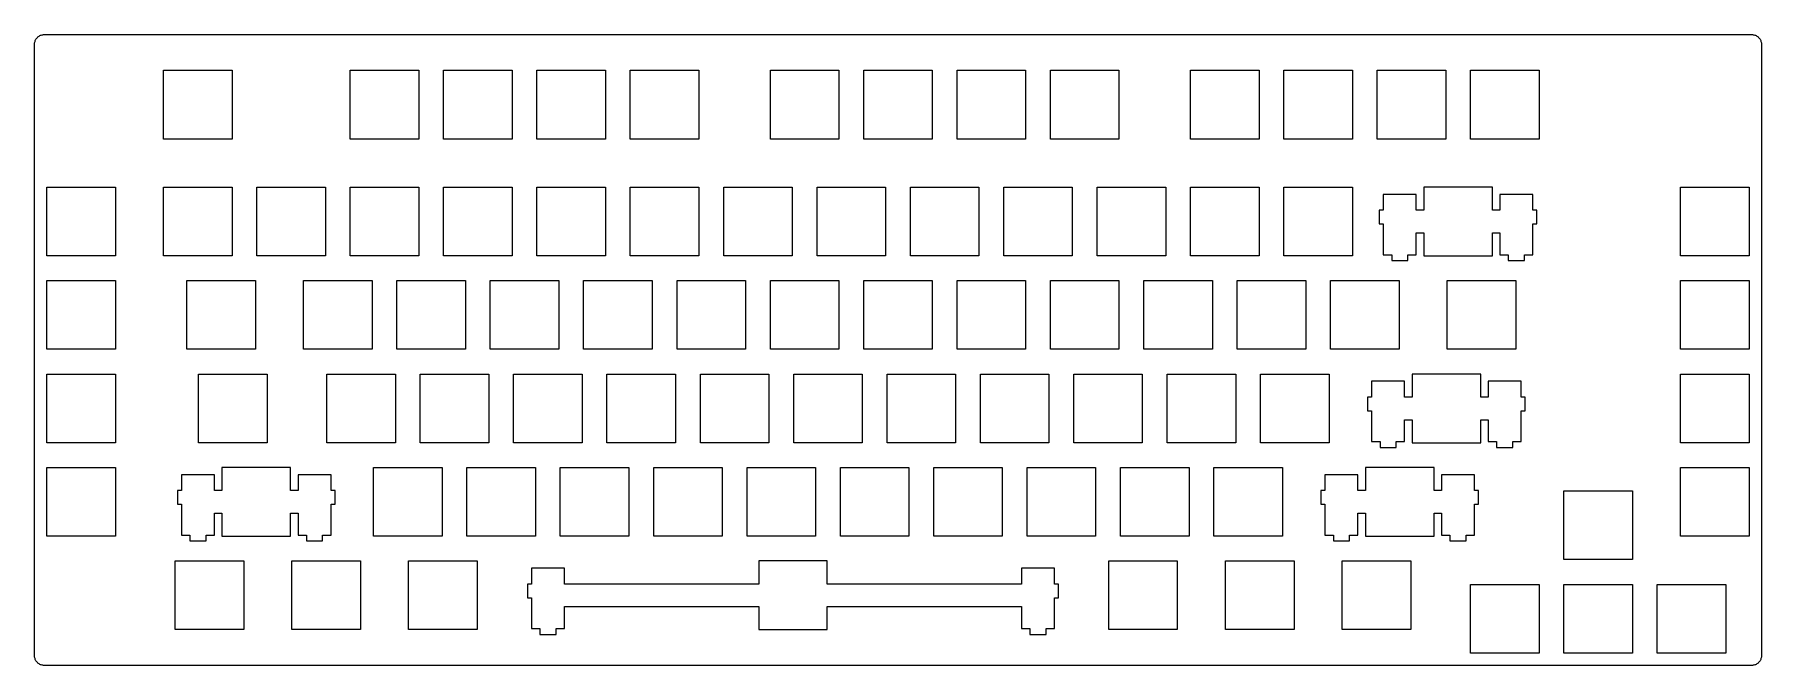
# Model space of a CAD drawing. Extents: x 0 to 353, y 0 to 129.
import ezdxf

# ---------------------------------------------------------------- set-up
doc = ezdxf.new("R2010")
doc.units = 0
doc.layers.get('0').update_dxf_attribs({"linetype": 'CONTINUOUS'})

msp = doc.modelspace()

# ---------------------------------------------------------------- linework, layer by layer
at = {"color": 0}
for p, q in [((0.095085, 127.021), (0.101975, 127.178)), ((0.095085, 2.43362), (0.095085, 127.021)), ((0.101975, 127.178), (0.119889, 127.335)), ((0.119889, 127.335), (0.150206, 127.488)), ((0.150206, 127.488), (0.192925, 127.641)), ((0.192925, 127.641), (0.248047, 127.787)), ((0.248047, 127.787), (0.312815, 127.929)), ((0.312815, 127.929), (0.389985, 128.066)), ((0.389985, 128.066), (0.4768, 128.198)), ((0.4768, 128.198), (0.574643, 128.32)), ((0.574643, 128.32), (0.680752, 128.436)), ((0.680752, 128.436), (0.796505, 128.542)), ((0.796505, 128.542), (0.919152, 128.64)), ((0.919152, 128.64), (1.05006, 128.727)), ((1.05006, 128.727), (1.18787, 128.804)), ((1.18787, 128.804), (1.32981, 128.869)), ((1.32981, 128.869), (1.47588, 128.924)), ((1.47588, 128.924), (1.62884, 128.966)), ((1.62884, 128.966), (1.7818, 128.997)), ((1.7818, 128.997), (1.9389, 129.015)), ((1.9389, 129.015), (2.096, 129.021)), ((2.096, 129.021), (350.522, 129.021)), ((350.522, 129.021), (350.678, 129.015)), ((350.678, 129.015), (350.833, 128.997)), ((350.833, 128.997), (350.988, 128.966)), ((350.988, 128.966), (351.139, 128.924)), ((351.139, 128.924), (351.287, 128.869)), ((351.287, 128.869), (351.429, 128.804)), ((351.429, 128.804), (351.565, 128.727)), ((351.565, 128.727), (351.696, 128.64)), ((351.696, 128.64), (351.82, 128.542)), ((351.82, 128.542), (351.936, 128.436)), ((351.936, 128.436), (352.042, 128.32)), ((352.042, 128.32), (352.14, 128.198)), ((352.14, 128.198), (352.227, 128.066)), ((352.227, 128.066), (352.304, 127.929)), ((352.304, 127.929), (352.369, 127.787)), ((352.369, 127.787), (352.424, 127.641)), ((352.424, 127.641), (352.465, 127.488)), ((352.465, 127.488), (352.497, 127.335)), ((352.497, 127.335), (352.515, 127.178)), ((352.515, 127.178), (352.521, 127.021)), ((352.521, 127.021), (352.521, 2.43362)), ((26.4322, 121.734), (40.4329, 121.734)), ((26.4322, 107.734), (26.4322, 121.734)), ((40.4329, 121.734), (40.4329, 107.734)), ((64.5322, 121.734), (78.5329, 121.734)), ((64.5322, 107.734), (64.5322, 121.734)), ((78.5329, 121.734), (78.5329, 107.734)), ((83.5822, 121.734), (97.5829, 121.734)), ((83.5822, 107.734), (83.5822, 121.734)), ((97.5829, 121.734), (97.5829, 107.734)), ((102.632, 121.734), (116.633, 121.734)), ((102.632, 107.734), (102.632, 121.734)), ((116.633, 121.734), (116.633, 107.734)), ((121.682, 121.734), (135.683, 121.734)), ((121.682, 107.734), (121.682, 121.734)), ((135.683, 121.734), (135.683, 107.734)), ((150.257, 121.734), (164.258, 121.734)), ((150.257, 107.734), (150.257, 121.734)), ((164.258, 121.734), (164.258, 107.734)), ((169.307, 121.734), (183.308, 121.734)), ((169.307, 107.734), (169.307, 121.734)), ((183.308, 121.734), (183.308, 107.734)), ((188.357, 121.734), (202.358, 121.734)), ((188.357, 107.734), (188.357, 121.734)), ((202.358, 121.734), (202.358, 107.734)), ((207.407, 121.734), (221.408, 121.734)), ((207.407, 107.734), (207.407, 121.734)), ((221.408, 121.734), (221.408, 107.734)), ((235.982, 121.734), (249.983, 121.734)), ((235.982, 107.734), (235.982, 121.734)), ((249.983, 121.734), (249.983, 107.734)), ((255.032, 121.734), (269.033, 121.734)), ((255.032, 107.734), (255.032, 121.734)), ((269.033, 121.734), (269.033, 107.734)), ((274.082, 121.734), (288.083, 121.734)), ((274.082, 107.734), (274.082, 121.734)), ((288.083, 121.734), (288.083, 107.734)), ((293.132, 121.734), (307.133, 121.734)), ((293.132, 107.734), (293.132, 121.734)), ((307.133, 121.734), (307.133, 107.734)), ((40.4329, 107.734), (26.4322, 107.734)), ((78.5329, 107.734), (64.5322, 107.734)), ((97.5829, 107.734), (83.5822, 107.734)), ((116.633, 107.734), (102.632, 107.734)), ((135.683, 107.734), (121.682, 107.734)), ((164.258, 107.734), (150.257, 107.734)), ((183.308, 107.734), (169.307, 107.734)), ((202.358, 107.734), (188.357, 107.734)), ((221.408, 107.734), (207.407, 107.734)), ((249.983, 107.734), (235.982, 107.734)), ((269.033, 107.734), (255.032, 107.734)), ((288.083, 107.734), (274.082, 107.734)), ((307.133, 107.734), (293.132, 107.734)), ((2.62103, 97.9205), (16.6205, 97.9205)), ((2.62103, 83.9212), (2.62103, 97.9205)), ((16.6205, 97.9205), (16.6205, 83.9212)), ((26.4322, 97.9205), (40.4329, 97.9205)), ((26.4322, 83.9212), (26.4322, 97.9205)), ((40.4329, 97.9205), (40.4329, 83.9212)), ((45.4822, 97.9205), (59.4829, 97.9205)), ((45.4822, 83.9212), (45.4822, 97.9205)), ((59.4829, 97.9205), (59.4829, 83.9212)), ((64.5322, 97.9205), (78.5329, 97.9205)), ((64.5322, 83.9212), (64.5322, 97.9205)), ((78.5329, 97.9205), (78.5329, 83.9212)), ((83.5822, 97.9205), (97.5829, 97.9205)), ((83.5822, 83.9212), (83.5822, 97.9205)), ((97.5829, 97.9205), (97.5829, 83.9212)), ((102.632, 97.9205), (116.633, 97.9205)), ((102.632, 83.9212), (102.632, 97.9205)), ((116.633, 97.9205), (116.633, 83.9212)), ((121.682, 97.9205), (135.683, 97.9205)), ((121.682, 83.9212), (121.682, 97.9205)), ((135.683, 97.9205), (135.683, 83.9212)), ((140.732, 97.9205), (154.733, 97.9205)), ((140.732, 83.9212), (140.732, 97.9205)), ((154.733, 97.9205), (154.733, 83.9212)), ((159.782, 97.9205), (173.783, 97.9205)), ((159.782, 83.9212), (159.782, 97.9205)), ((173.783, 97.9205), (173.783, 83.9212)), ((178.832, 97.9205), (192.833, 97.9205)), ((178.832, 83.9212), (178.832, 97.9205)), ((192.833, 97.9205), (192.833, 83.9212)), ((197.882, 97.9205), (211.883, 97.9205)), ((197.882, 83.9212), (197.882, 97.9205)), ((211.883, 97.9205), (211.883, 83.9212)), ((216.932, 97.9205), (230.933, 97.9205)), ((216.932, 83.9212), (216.932, 97.9205)), ((230.933, 97.9205), (230.933, 83.9212)), ((235.982, 97.9205), (249.983, 97.9205)), ((235.982, 83.9212), (235.982, 97.9205)), ((249.983, 97.9205), (249.983, 83.9212)), ((255.032, 97.9205), (269.033, 97.9205)), ((255.032, 83.9212), (255.032, 97.9205)), ((269.033, 97.9205), (269.033, 83.9212)), ((282.083, 96.4516), (275.332, 96.4516)), ((275.332, 96.4516), (275.332, 93.2215)), ((282.083, 93.2215), (282.083, 96.4516)), ((283.607, 97.9205), (283.607, 93.2215)), ((297.608, 97.9205), (283.607, 97.9205)), ((297.608, 93.2215), (297.608, 97.9205)), ((305.883, 96.4516), (299.132, 96.4516)), ((299.132, 96.4516), (299.132, 93.2215)), ((305.883, 93.2215), (305.883, 96.4516)), ((335.996, 97.9205), (349.995, 97.9205)), ((335.996, 83.9212), (335.996, 97.9205)), ((349.995, 97.9205), (349.995, 83.9212)), ((275.332, 93.2215), (274.508, 93.2215)), ((274.508, 93.2215), (274.508, 90.4215)), ((283.607, 93.2215), (282.083, 93.2215)), ((299.132, 93.2215), (297.608, 93.2215)), ((306.707, 93.2215), (305.883, 93.2215)), ((306.707, 90.4215), (306.707, 93.2215)), ((274.508, 90.4215), (275.332, 90.4215)), ((275.332, 90.4215), (275.332, 84.1513)), ((282.083, 84.1513), (282.083, 88.6217)), ((282.083, 88.6217), (283.607, 88.6217)), ((283.607, 88.6217), (283.607, 83.9212)), ((297.608, 83.9212), (297.608, 88.6217)), ((297.608, 88.6217), (299.132, 88.6217)), ((299.132, 88.6217), (299.132, 84.1513)), ((305.883, 84.1513), (305.883, 90.4215)), ((305.883, 90.4215), (306.707, 90.4215)), ((16.6205, 83.9212), (2.62103, 83.9212)), ((40.4329, 83.9212), (26.4322, 83.9212)), ((59.4829, 83.9212), (45.4822, 83.9212)), ((78.5329, 83.9212), (64.5322, 83.9212)), ((97.5829, 83.9212), (83.5822, 83.9212)), ((116.633, 83.9212), (102.632, 83.9212)), ((135.683, 83.9212), (121.682, 83.9212)), ((154.733, 83.9212), (140.732, 83.9212)), ((173.783, 83.9212), (159.782, 83.9212)), ((192.833, 83.9212), (178.832, 83.9212)), ((211.883, 83.9212), (197.882, 83.9212)), ((230.933, 83.9212), (216.932, 83.9212)), ((249.983, 83.9212), (235.982, 83.9212)), ((269.033, 83.9212), (255.032, 83.9212)), ((275.332, 84.1513), (277.057, 84.1513)), ((277.057, 84.1513), (277.057, 82.9511)), ((277.057, 82.9511), (280.358, 82.9511)), ((280.358, 82.9511), (280.358, 84.1513)), ((280.358, 84.1513), (282.083, 84.1513)), ((283.607, 83.9212), (297.608, 83.9212)), ((299.132, 84.1513), (300.857, 84.1513)), ((300.857, 84.1513), (300.857, 82.9511)), ((300.857, 82.9511), (304.158, 82.9511)), ((304.158, 82.9511), (304.158, 84.1513)), ((304.158, 84.1513), (305.883, 84.1513)), ((349.995, 83.9212), (335.996, 83.9212)), ((2.62103, 78.8705), (16.6205, 78.8705)), ((2.62103, 64.8712), (2.62103, 78.8705)), ((16.6205, 78.8705), (16.6205, 64.8712)), ((31.196, 78.8705), (45.1954, 78.8705)), ((31.196, 64.8712), (31.196, 78.8705)), ((45.1954, 78.8705), (45.1954, 64.8712)), ((55.0072, 78.8705), (69.0079, 78.8705)), ((55.0072, 64.8712), (55.0072, 78.8705)), ((69.0079, 78.8705), (69.0079, 64.8712)), ((74.0572, 78.8705), (88.0579, 78.8705)), ((74.0572, 64.8712), (74.0572, 78.8705)), ((88.0579, 78.8705), (88.0579, 64.8712)), ((93.1072, 78.8705), (107.108, 78.8705)), ((93.1072, 64.8712), (93.1072, 78.8705)), ((107.108, 78.8705), (107.108, 64.8712)), ((112.157, 78.8705), (126.158, 78.8705)), ((112.157, 64.8712), (112.157, 78.8705)), ((126.158, 78.8705), (126.158, 64.8712)), ((131.207, 78.8705), (145.208, 78.8705)), ((131.207, 64.8712), (131.207, 78.8705)), ((145.208, 78.8705), (145.208, 64.8712)), ((150.257, 78.8705), (164.258, 78.8705)), ((150.257, 64.8712), (150.257, 78.8705)), ((164.258, 78.8705), (164.258, 64.8712)), ((169.307, 78.8705), (183.308, 78.8705)), ((169.307, 64.8712), (169.307, 78.8705)), ((183.308, 78.8705), (183.308, 64.8712)), ((188.357, 78.8705), (202.358, 78.8705)), ((188.357, 64.8712), (188.357, 78.8705)), ((202.358, 78.8705), (202.358, 64.8712)), ((207.407, 78.8705), (221.408, 78.8705)), ((207.407, 64.8712), (207.407, 78.8705)), ((221.408, 78.8705), (221.408, 64.8712)), ((226.457, 78.8705), (240.458, 78.8705)), ((226.457, 64.8712), (226.457, 78.8705)), ((240.458, 78.8705), (240.458, 64.8712)), ((245.507, 78.8705), (259.508, 78.8705)), ((245.507, 64.8712), (245.507, 78.8705)), ((259.508, 78.8705), (259.508, 64.8712)), ((264.557, 78.8705), (278.558, 78.8705)), ((264.557, 64.8712), (264.557, 78.8705)), ((278.558, 78.8705), (278.558, 64.8712)), ((288.371, 78.8705), (302.37, 78.8705)), ((288.371, 64.8712), (288.371, 78.8705)), ((302.37, 78.8705), (302.37, 64.8712)), ((335.996, 78.8705), (349.995, 78.8705)), ((335.996, 64.8712), (335.996, 78.8705)), ((349.995, 78.8705), (349.995, 64.8712)), ((16.6205, 64.8712), (2.62103, 64.8712)), ((45.1954, 64.8712), (31.196, 64.8712)), ((69.0079, 64.8712), (55.0072, 64.8712)), ((88.0579, 64.8712), (74.0572, 64.8712)), ((107.108, 64.8712), (93.1072, 64.8712)), ((126.158, 64.8712), (112.157, 64.8712)), ((145.208, 64.8712), (131.207, 64.8712)), ((164.258, 64.8712), (150.257, 64.8712)), ((183.308, 64.8712), (169.307, 64.8712)), ((202.358, 64.8712), (188.357, 64.8712)), ((221.408, 64.8712), (207.407, 64.8712)), ((240.458, 64.8712), (226.457, 64.8712)), ((259.508, 64.8712), (245.507, 64.8712)), ((278.558, 64.8712), (264.557, 64.8712)), ((302.37, 64.8712), (288.371, 64.8712)), ((349.995, 64.8712), (335.996, 64.8712)), ((2.62103, 59.8205), (16.6205, 59.8205)), ((2.62103, 45.8212), (2.62103, 59.8205)), ((16.6205, 59.8205), (16.6205, 45.8212)), ((33.5759, 59.8205), (47.5767, 59.8205)), ((33.5759, 45.8212), (33.5759, 59.8205)), ((47.5767, 59.8205), (47.5767, 45.8212)), ((59.7711, 59.8205), (73.7704, 59.8205)), ((59.7711, 45.8212), (59.7711, 59.8205)), ((73.7704, 59.8205), (73.7704, 45.8212)), ((78.8211, 59.8205), (92.8204, 59.8205)), ((78.8211, 45.8212), (78.8211, 59.8205)), ((92.8204, 59.8205), (92.8204, 45.8212)), ((97.8711, 59.8205), (111.87, 59.8205)), ((97.8711, 45.8212), (97.8711, 59.8205)), ((111.87, 59.8205), (111.87, 45.8212)), ((116.921, 59.8205), (130.92, 59.8205)), ((116.921, 45.8212), (116.921, 59.8205)), ((130.92, 59.8205), (130.92, 45.8212)), ((135.971, 59.8205), (149.97, 59.8205)), ((135.971, 45.8212), (135.971, 59.8205)), ((149.97, 59.8205), (149.97, 45.8212)), ((155.021, 59.8205), (169.02, 59.8205)), ((155.021, 45.8212), (155.021, 59.8205)), ((169.02, 59.8205), (169.02, 45.8212)), ((174.071, 59.8205), (188.07, 59.8205)), ((174.071, 45.8212), (174.071, 59.8205)), ((188.07, 59.8205), (188.07, 45.8212)), ((193.121, 59.8205), (207.12, 59.8205)), ((193.121, 45.8212), (193.121, 59.8205)), ((207.12, 59.8205), (207.12, 45.8212)), ((212.171, 59.8205), (226.17, 59.8205)), ((212.171, 45.8212), (212.171, 59.8205)), ((226.17, 59.8205), (226.17, 45.8212)), ((231.221, 59.8205), (245.22, 59.8205)), ((231.221, 45.8212), (231.221, 59.8205)), ((245.22, 59.8205), (245.22, 45.8212)), ((250.271, 59.8205), (264.27, 59.8205)), ((250.271, 45.8212), (250.271, 59.8205)), ((264.27, 59.8205), (264.27, 45.8212)), ((279.702, 58.3516), (272.952, 58.3516)), ((272.952, 58.3516), (272.952, 55.1215)), ((279.702, 55.1215), (279.702, 58.3516)), ((281.226, 59.8205), (281.226, 55.1215)), ((295.227, 59.8205), (281.226, 59.8205)), ((295.227, 55.1215), (295.227, 59.8205)), ((303.502, 58.3516), (296.751, 58.3516)), ((296.751, 58.3516), (296.751, 55.1215)), ((303.502, 55.1215), (303.502, 58.3516)), ((335.996, 59.8205), (349.995, 59.8205)), ((335.996, 45.8212), (335.996, 59.8205)), ((349.995, 59.8205), (349.995, 45.8212)), ((272.952, 55.1215), (272.127, 55.1215)), ((272.127, 55.1215), (272.127, 52.3215)), ((281.226, 55.1215), (279.702, 55.1215)), ((296.751, 55.1215), (295.227, 55.1215)), ((304.326, 55.1215), (303.502, 55.1215)), ((304.326, 52.3215), (304.326, 55.1215)), ((272.127, 52.3215), (272.952, 52.3215)), ((272.952, 52.3215), (272.952, 46.0513)), ((279.702, 46.0513), (279.702, 50.5217)), ((279.702, 50.5217), (281.226, 50.5217)), ((281.226, 50.5217), (281.226, 45.8212)), ((295.227, 45.8212), (295.227, 50.5217)), ((295.227, 50.5217), (296.751, 50.5217)), ((296.751, 50.5217), (296.751, 46.0513)), ((303.502, 46.0513), (303.502, 52.3215)), ((303.502, 52.3215), (304.326, 52.3215)), ((16.6205, 45.8212), (2.62103, 45.8212)), ((47.5767, 45.8212), (33.5759, 45.8212)), ((73.7704, 45.8212), (59.7711, 45.8212)), ((92.8204, 45.8212), (78.8211, 45.8212)), ((111.87, 45.8212), (97.8711, 45.8212)), ((130.92, 45.8212), (116.921, 45.8212)), ((149.97, 45.8212), (135.971, 45.8212)), ((169.02, 45.8212), (155.021, 45.8212)), ((188.07, 45.8212), (174.071, 45.8212)), ((207.12, 45.8212), (193.121, 45.8212)), ((226.17, 45.8212), (212.171, 45.8212)), ((245.22, 45.8212), (231.221, 45.8212)), ((264.27, 45.8212), (250.271, 45.8212)), ((272.952, 46.0513), (274.676, 46.0513)), ((274.676, 46.0513), (274.676, 44.8511)), ((277.977, 44.8511), (277.977, 46.0513)), ((277.977, 46.0513), (279.702, 46.0513)), ((281.226, 45.8212), (295.227, 45.8212)), ((296.751, 46.0513), (298.476, 46.0513)), ((298.476, 46.0513), (298.476, 44.8511)), ((301.777, 44.8511), (301.777, 46.0513)), ((301.777, 46.0513), (303.502, 46.0513)), ((349.995, 45.8212), (335.996, 45.8212)), ((274.676, 44.8511), (277.977, 44.8511)), ((298.476, 44.8511), (301.777, 44.8511)), ((2.62103, 40.7705), (16.6205, 40.7705)), ((2.62103, 26.7711), (2.62103, 40.7705)), ((16.6205, 40.7705), (16.6205, 26.7711)), ((36.8131, 39.3016), (30.0633, 39.3016)), ((30.0633, 39.3016), (30.0633, 36.0715)), ((36.8131, 36.0715), (36.8131, 39.3016)), ((38.3385, 40.7705), (38.3385, 36.0715)), ((52.3378, 40.7705), (38.3385, 40.7705)), ((52.3378, 36.0715), (52.3378, 40.7705)), ((60.6129, 39.3016), (53.8635, 39.3016)), ((53.8635, 39.3016), (53.8635, 36.0715)), ((60.6129, 36.0715), (60.6129, 39.3016)), ((69.2961, 40.7705), (83.2954, 40.7705)), ((69.2961, 26.7711), (69.2961, 40.7705)), ((83.2954, 40.7705), (83.2954, 26.7711)), ((88.3461, 40.7705), (102.345, 40.7705)), ((88.3461, 26.7711), (88.3461, 40.7705)), ((102.345, 40.7705), (102.345, 26.7711)), ((107.396, 40.7705), (121.395, 40.7705)), ((107.396, 26.7711), (107.396, 40.7705)), ((121.395, 40.7705), (121.395, 26.7711)), ((126.446, 40.7705), (140.445, 40.7705)), ((126.446, 26.7711), (126.446, 40.7705)), ((140.445, 40.7705), (140.445, 26.7711)), ((145.496, 40.7705), (159.495, 40.7705)), ((145.496, 26.7711), (145.496, 40.7705)), ((159.495, 40.7705), (159.495, 26.7711)), ((164.546, 40.7705), (178.545, 40.7705)), ((164.546, 26.7711), (164.546, 40.7705)), ((178.545, 40.7705), (178.545, 26.7711)), ((183.596, 40.7705), (197.595, 40.7705)), ((183.596, 26.7711), (183.596, 40.7705)), ((197.595, 40.7705), (197.595, 26.7711)), ((202.646, 40.7705), (216.645, 40.7705)), ((202.646, 26.7711), (202.646, 40.7705)), ((216.645, 40.7705), (216.645, 26.7711)), ((221.696, 40.7705), (235.695, 40.7705)), ((221.696, 26.7711), (221.696, 40.7705)), ((235.695, 40.7705), (235.695, 26.7711)), ((240.746, 40.7705), (254.744, 40.7705)), ((240.746, 26.7711), (240.746, 40.7705)), ((254.744, 40.7705), (254.744, 26.7711)), ((270.177, 39.3016), (263.427, 39.3016)), ((263.427, 39.3016), (263.427, 36.0715)), ((270.177, 36.0715), (270.177, 39.3016)), ((271.701, 40.7705), (271.701, 36.0715)), ((285.702, 40.7705), (271.701, 40.7705)), ((285.702, 36.0715), (285.702, 40.7705)), ((293.977, 39.3016), (287.226, 39.3016)), ((287.226, 39.3016), (287.226, 36.0715)), ((293.977, 36.0715), (293.977, 39.3016)), ((335.996, 40.7705), (349.995, 40.7705)), ((335.996, 26.7711), (335.996, 40.7705)), ((349.995, 40.7705), (349.995, 26.7711)), ((30.0633, 36.0715), (29.2378, 36.0715)), ((29.2378, 36.0715), (29.2378, 33.2714)), ((38.3385, 36.0715), (36.8131, 36.0715)), ((53.8635, 36.0715), (52.3378, 36.0715)), ((61.4384, 36.0715), (60.6129, 36.0715)), ((61.4384, 33.2714), (61.4384, 36.0715)), ((263.427, 36.0715), (262.602, 36.0715)), ((262.602, 36.0715), (262.602, 33.2714)), ((271.701, 36.0715), (270.177, 36.0715)), ((287.226, 36.0715), (285.702, 36.0715)), ((294.801, 36.0715), (293.977, 36.0715)), ((294.801, 33.2714), (294.801, 36.0715)), ((312.182, 36.0094), (326.183, 36.0094)), ((312.182, 22.0086), (312.182, 36.0094)), ((326.183, 36.0094), (326.183, 22.0086)), ((29.2378, 33.2714), (30.0633, 33.2714)), ((30.0633, 33.2714), (30.0633, 27.0013)), ((60.6129, 27.0013), (60.6129, 33.2714)), ((60.6129, 33.2714), (61.4384, 33.2714)), ((262.602, 33.2714), (263.427, 33.2714)), ((263.427, 33.2714), (263.427, 27.0013)), ((293.977, 27.0013), (293.977, 33.2714)), ((293.977, 33.2714), (294.801, 33.2714)), ((36.8131, 27.0013), (36.8131, 31.4716)), ((36.8131, 31.4716), (38.3385, 31.4716)), ((38.3385, 31.4716), (38.3385, 26.7711)), ((52.3378, 26.7711), (52.3378, 31.4716)), ((52.3378, 31.4716), (53.8635, 31.4716)), ((53.8635, 31.4716), (53.8635, 27.0013)), ((270.177, 27.0013), (270.177, 31.4716)), ((270.177, 31.4716), (271.701, 31.4716)), ((271.701, 31.4716), (271.701, 26.7711)), ((285.702, 26.7711), (285.702, 31.4716)), ((285.702, 31.4716), (287.226, 31.4716)), ((287.226, 31.4716), (287.226, 27.0013)), ((16.6205, 26.7711), (2.62103, 26.7711)), ((30.0633, 27.0013), (31.7886, 27.0013)), ((31.7886, 27.0013), (31.7886, 25.801)), ((31.7886, 25.801), (35.089, 25.801)), ((35.089, 25.801), (35.089, 27.0013)), ((35.089, 27.0013), (36.8131, 27.0013)), ((38.3385, 26.7711), (52.3378, 26.7711)), ((53.8635, 27.0013), (55.5886, 27.0013)), ((55.5886, 27.0013), (55.5886, 25.801)), ((55.5886, 25.801), (58.8892, 25.801)), ((58.8892, 25.801), (58.8892, 27.0013)), ((58.8892, 27.0013), (60.6129, 27.0013)), ((83.2954, 26.7711), (69.2961, 26.7711)), ((102.345, 26.7711), (88.3461, 26.7711)), ((121.395, 26.7711), (107.396, 26.7711)), ((140.445, 26.7711), (126.446, 26.7711)), ((159.495, 26.7711), (145.496, 26.7711)), ((178.545, 26.7711), (164.546, 26.7711)), ((197.595, 26.7711), (183.596, 26.7711)), ((216.645, 26.7711), (202.646, 26.7711)), ((235.695, 26.7711), (221.696, 26.7711)), ((254.744, 26.7711), (240.746, 26.7711)), ((263.427, 27.0013), (265.151, 27.0013)), ((265.151, 27.0013), (265.151, 25.801)), ((265.151, 25.801), (268.452, 25.801)), ((268.452, 25.801), (268.452, 27.0013)), ((268.452, 27.0013), (270.177, 27.0013)), ((271.701, 26.7711), (285.702, 26.7711)), ((287.226, 27.0013), (288.951, 27.0013)), ((288.951, 27.0013), (288.951, 25.801)), ((288.951, 25.801), (292.252, 25.801)), ((292.252, 25.801), (292.252, 27.0013)), ((292.252, 27.0013), (293.977, 27.0013)), ((349.995, 26.7711), (335.996, 26.7711)), ((28.8134, 21.7206), (42.8128, 21.7206)), ((28.8134, 7.72114), (28.8134, 21.7206)), ((42.8128, 21.7206), (42.8128, 7.72114)), ((52.626, 21.7206), (66.6267, 21.7206)), ((52.626, 7.72114), (52.626, 21.7206)), ((66.6267, 21.7206), (66.6267, 7.72114)), ((76.4385, 21.7206), (90.4378, 21.7206)), ((76.4385, 7.72114), (76.4385, 21.7206)), ((90.4378, 21.7206), (90.4378, 7.72114)), ((147.876, 21.7206), (147.876, 17.0215)), ((161.877, 21.7206), (147.876, 21.7206)), ((161.877, 17.0215), (161.877, 21.7206)), ((219.313, 21.7206), (233.313, 21.7206)), ((219.313, 7.72114), (219.313, 21.7206)), ((233.313, 21.7206), (233.313, 7.72114)), ((243.126, 21.7206), (257.127, 21.7206)), ((243.126, 7.72114), (243.126, 21.7206)), ((257.127, 21.7206), (257.127, 7.72114)), ((266.938, 21.7206), (280.938, 21.7206)), ((266.938, 7.72114), (266.938, 21.7206)), ((280.938, 21.7206), (280.938, 7.72114)), ((326.183, 22.0086), (312.182, 22.0086)), ((108.252, 20.2517), (101.502, 20.2517)), ((101.502, 20.2517), (101.502, 17.0215)), ((108.252, 17.0215), (108.252, 20.2517)), ((208.252, 20.2517), (201.501, 20.2517)), ((201.501, 20.2517), (201.501, 17.0215)), ((208.252, 17.0215), (208.252, 20.2517)), ((101.502, 17.0215), (100.677, 17.0215)), ((100.677, 17.0215), (100.677, 14.2214)), ((100.677, 14.2214), (101.502, 14.2214)), ((101.502, 14.2214), (101.502, 7.95129)), ((147.876, 17.0215), (108.252, 17.0215)), ((201.501, 17.0215), (161.877, 17.0215)), ((209.076, 17.0215), (208.252, 17.0215)), ((208.252, 7.95129), (208.252, 14.2214)), ((208.252, 14.2214), (209.076, 14.2214)), ((209.076, 14.2214), (209.076, 17.0215)), ((293.132, 16.9595), (307.133, 16.9595)), ((293.132, 2.95865), (293.132, 16.9595)), ((307.133, 16.9595), (307.133, 2.95865)), ((312.182, 16.9595), (326.183, 16.9595)), ((312.182, 2.95865), (312.182, 16.9595)), ((326.183, 16.9595), (326.183, 2.95865)), ((331.232, 16.9595), (345.233, 16.9595)), ((331.232, 2.95865), (331.232, 16.9595)), ((345.233, 16.9595), (345.233, 2.95865)), ((108.252, 7.95129), (108.252, 12.4216)), ((108.252, 12.4216), (147.876, 12.4216)), ((147.876, 12.4216), (147.876, 7.72114)), ((161.877, 7.72114), (161.877, 12.4216)), ((161.877, 12.4216), (201.501, 12.4216)), ((201.501, 12.4216), (201.501, 7.95129)), ((42.8128, 7.72114), (28.8134, 7.72114)), ((66.6267, 7.72114), (52.626, 7.72114)), ((90.4378, 7.72114), (76.4385, 7.72114)), ((101.502, 7.95129), (103.226, 7.95129)), ((103.226, 7.95129), (103.226, 6.751)), ((106.527, 6.751), (106.527, 7.95129)), ((106.527, 7.95129), (108.252, 7.95129)), ((147.876, 7.72114), (161.877, 7.72114)), ((201.501, 7.95129), (203.226, 7.95129)), ((203.226, 7.95129), (203.226, 6.751)), ((206.527, 6.751), (206.527, 7.95129)), ((206.527, 7.95129), (208.252, 7.95129)), ((233.313, 7.72114), (219.313, 7.72114)), ((257.127, 7.72114), (243.126, 7.72114)), ((280.938, 7.72114), (266.938, 7.72114)), ((103.226, 6.751), (106.527, 6.751)), ((203.226, 6.751), (206.527, 6.751)), ((0.101975, 2.27652), (0.095085, 2.43362)), ((0.119889, 2.1208), (0.101975, 2.27652)), ((0.150206, 1.96646), (0.119889, 2.1208)), ((0.192925, 1.81488), (0.150206, 1.96646)), ((0.248047, 1.6688), (0.192925, 1.81488)), ((0.312815, 1.52549), (0.248047, 1.6688)), ((0.389985, 1.38768), (0.312815, 1.52549)), ((0.4768, 1.25677), (0.389985, 1.38768)), ((0.574643, 1.13412), (0.4768, 1.25677)), ((0.680752, 1.01975), (0.574643, 1.13412)), ((0.796505, 0.912262), (0.680752, 1.01975)), ((0.919152, 0.815799), (0.796505, 0.912262)), ((1.05006, 0.727604), (0.919152, 0.815799)), ((1.18787, 0.651813), (1.05006, 0.727604)), ((1.32981, 0.585668), (1.18787, 0.651813)), ((1.47588, 0.530546), (1.32981, 0.585668)), ((1.62884, 0.487825), (1.47588, 0.530546)), ((1.7818, 0.45751), (1.62884, 0.487825)), ((1.9389, 0.439593), (1.7818, 0.45751)), ((2.096, 0.432703), (1.9389, 0.439593)), ((350.522, 0.432703), (2.096, 0.432703)), ((307.133, 2.95865), (293.132, 2.95865)), ((326.183, 2.95865), (312.182, 2.95865)), ((345.233, 2.95865), (331.232, 2.95865)), ((350.678, 0.439593), (350.522, 0.432703)), ((350.833, 0.45751), (350.678, 0.439593)), ((350.988, 0.487825), (350.833, 0.45751)), ((351.139, 0.530546), (350.988, 0.487825)), ((351.287, 0.585668), (351.139, 0.530546)), ((351.429, 0.651813), (351.287, 0.585668)), ((351.565, 0.727604), (351.429, 0.651813)), ((351.696, 0.815799), (351.565, 0.727604)), ((351.82, 0.912262), (351.696, 0.815799)), ((351.936, 1.01975), (351.82, 0.912262)), ((352.042, 1.13412), (351.936, 1.01975)), ((352.14, 1.25677), (352.042, 1.13412)), ((352.227, 1.38768), (352.14, 1.25677)), ((352.304, 1.52549), (352.227, 1.38768)), ((352.369, 1.6688), (352.304, 1.52549)), ((352.424, 1.81488), (352.369, 1.6688)), ((352.465, 1.96646), (352.424, 1.81488)), ((352.497, 2.1208), (352.465, 1.96646)), ((352.515, 2.27652), (352.497, 2.1208)), ((352.521, 2.43362), (352.515, 2.27652))]:
    msp.add_line(p, q, dxfattribs=at)

doc.saveas('drawing.dxf')
